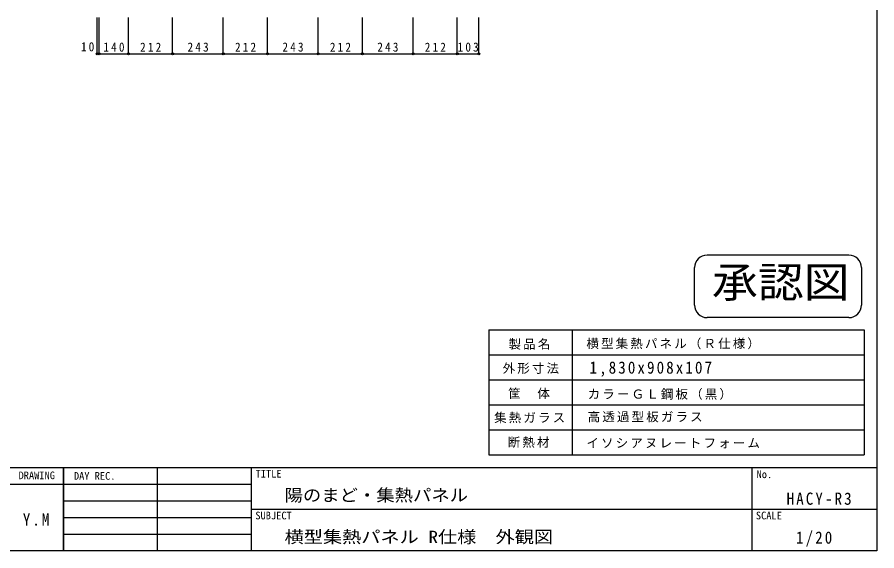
# Model space of a CAD drawing. Units: millimetres at full size, sheet at 1:20. Extents: x -3527 to 4553, y -2654 to 2966.
# Drawn here: x 431 to 4553, y -2654 to -94 of the extents above; entities that cross this region are included whole.
import ezdxf
from ezdxf.enums import TextEntityAlignment as Align

# ---------------------------------------------------------------- set-up
doc = ezdxf.new("R2010")
doc.units = ezdxf.units.MM
doc.header["$LTSCALE"] = 20
doc.header["$PDMODE"] = 32
doc.header["$PDSIZE"] = 10
doc.layers.add('0-0', color=4, linetype='Continuous')
doc.layers.add('F-0', color=7, linetype='Continuous')
doc.styles.add('ＭＳ ゴシック', font='')
doc.styles.get('ＭＳ ゴシック').set_extended_font_data('MS Gothic')

msp = doc.modelspace()

# ---------------------------------------------------------------- linework, layer by layer
at = {"layer": '0-0'}
for p, q in [((814.2, -270.39), (814.2, -95.4)), ((824.2, -270.39), (824.2, -95.4)), ((964.2, -270.39), (964.2, -95.4)), ((1176.2, -270.39), (1176.2, -95.4)), ((1419.2, -270.39), (1419.2, -95.4)), ((1631.2, -270.39), (1631.2, -95.4)), ((1874.2, -270.39), (1874.2, -95.4)), ((2086.2, -270.39), (2086.2, -95.4)), ((2329.2, -270.39), (2329.2, -95.4)), ((2541.2, -270.39), (2541.2, -95.4)), ((2644.2, -270.39), (2644.2, -95.4)), ((814.2, -270.39), (824.2, -270.39)), ((824.2, -270.39), (964.2, -270.39)), ((964.2, -270.39), (1176.2, -270.39)), ((1176.2, -270.39), (1419.2, -270.39)), ((1419.2, -270.39), (1631.2, -270.39)), ((1631.2, -270.39), (1874.2, -270.39)), ((1874.2, -270.39), (2086.2, -270.39)), ((2086.2, -270.39), (2329.2, -270.39)), ((2329.2, -270.39), (2541.2, -270.39)), ((2541.2, -270.39), (2644.2, -270.39))]:
    msp.add_line(p, q, dxfattribs=at)
at = {"layer": '0-0', "color": 5}
for p in [(814.2, -270.39), (824.2, -270.39), (964.2, -270.39), (1176.2, -270.39), (1419.2, -270.39), (1631.2, -270.39), (1874.2, -270.39), (2086.2, -270.39), (2329.2, -270.39), (2541.2, -270.39), (2644.2, -270.39)]:
    msp.add_point(p, dxfattribs=at)
at = {"layer": 'F-0', "color": 5}
for p, q in [((4552.82, 2965.87), (4552.82, -2654.13)), ((-3527.18, -2254.13), (4552.82, -2254.13)), ((4552.82, -2654.13), (-3527.18, -2654.13))]:
    msp.add_line(p, q, dxfattribs=at)
at = {"layer": 'F-0', "color": 6}
for p, q in [((4418.95, -1235.63), (3738.95, -1235.63)), ((3678.95, -1475.63), (3678.95, -1295.63)), ((4478.95, -1295.63), (4478.95, -1475.63)), ((4418.95, -1535.63), (3738.95, -1535.63))]:
    msp.add_line(p, q, dxfattribs=at)
at = {"layer": 'F-0'}
for p, q in [((2692.82, -1594.13), (2692.82, -2194.13)), ((2692.82, -1594.13), (4492.82, -1594.13)), ((3092.82, -1594.13), (3092.82, -2194.13)), ((4492.82, -1594.13), (4492.82, -2194.13)), ((2692.82, -1714.13), (4492.82, -1714.13)), ((2692.82, -1834.13), (4492.82, -1834.13)), ((2692.82, -1954.13), (4492.82, -1954.13)), ((2692.82, -2074.13), (4492.82, -2074.13)), ((2692.82, -2194.13), (4492.82, -2194.13)), ((652.82, -2254.13), (652.82, -2654.13)), ((1102.82, -2254.13), (1102.82, -2654.13))]:
    msp.add_line(p, q, dxfattribs=at)
at = {"layer": 'F-0', "color": 2}
for p, q in [((652.82, -2654.13), (652.82, -2254.13)), ((1552.82, -2254.13), (1552.82, -2654.13)), ((3952.82, -2254.13), (3952.82, -2654.13)), ((-207.18, -2334.13), (652.82, -2334.13)), ((652.82, -2334.13), (1552.82, -2334.13)), ((652.82, -2414.13), (1552.82, -2414.13)), ((1552.82, -2454.13), (4552.82, -2454.13)), ((652.82, -2494.13), (1552.82, -2494.13)), ((652.82, -2574.13), (1552.82, -2574.13))]:
    msp.add_line(p, q, dxfattribs=at)
at = {"layer": 'F-0', "color": 6}
for centre, start, end in [((3738.95, -1295.63), 90, 180), ((4418.95, -1295.63), 0, 90), ((3738.95, -1475.63), 180, 270), ((4418.95, -1475.63), 270, 0)]:
    msp.add_arc(centre, 60, start, end, dxfattribs=at)

# ---------------------------------------------------------------- texts
at = {"layer": '0-0', "color": 7, "attachment_point": 7, "style": 'ＭＳ ゴシック'}
for s, insert, char_height in [('\\T1.36;\\W0.9;10', (736.99, -258.85), 43.99), ('\\T1.38;\\W0.9;140', (844.2, -260.39), 43.99), ('\\T1.38;\\W0.9;212', (1020.2, -260.39), 43.99), ('\\T1.38;\\W0.9;243', (1247.7, -260.39), 43.99), ('\\T1.38;\\W0.9;212', (1475.2, -260.39), 43.99), ('\\T1.38;\\W0.9;243', (1702.7, -260.39), 43.99), ('\\T1.38;\\W0.9;212', (1930.2, -260.39), 43.99), ('\\T1.38;\\W0.9;243', (2157.7, -260.39), 43.99), ('\\T1.38;\\W0.9;212', (2385.2, -260.39), 43.99), ('\\T1.38;\\W0.9;103', (2542.7, -260.39), 43.99), ('\\T1.28;\\W0.9;1,830x908x107\\~', (3175.26, -1819.49), 58.65)]:
    msp.add_mtext(s, dxfattribs=dict(at, insert=insert, char_height=char_height))
at = {"layer": 'F-0', "color": 6, "style": 'ＭＳ ゴシック', "width": 1.1}
msp.add_text('承認図', height=146.6, dxfattribs=at).set_placement((3762.47, -1482.75), align=Align.BOTTOM_LEFT)
at = {"layer": 'F-0', "color": 4, "style": 'ＭＳ ゴシック'}
for s, p in [('TITLE', (1573.86, -2313.71)), ('DRAWING', (437.44, -2321.48)), ('DAY REC.', (702.82, -2324.13)), ('No.', (3976.36, -2316.45)), ('SUBJECT', (1572.82, -2514.13)), ('SCALE', (3972.82, -2514.13))]:
    msp.add_text(s, height=36.66, dxfattribs=at).set_placement(p, align=Align.BOTTOM_LEFT)
at = {"layer": 'F-0', "style": 'ＭＳ ゴシック'}
for s, width, p in [('陽のまど・集熱パネル', 1.1, (1712.82, -2434.13)), ('横型集熱パネル R仕様\u3000外観図', 1.15, (1712.82, -2634.13))]:
    msp.add_text(s, height=58.65, dxfattribs=dict(at, width=width)).set_placement(p, align=Align.BOTTOM_LEFT)
at = {"layer": 'F-0', "attachment_point": 7, "style": 'ＭＳ ゴシック'}
for s, insert, char_height in [('\\T1.17;製品名', (2787, -1689.38), 43.99), ('\\T1.17;横型集熱パネル（Ｒ仕様）', (3160.2, -1687.34), 43.99), ('\\T1.17;外形寸法', (2758.44, -1805.62), 43.99), ('\\T1.17;筐\u3000体', (2784.96, -1925.95), 43.99), ('\\T1.17;カラーＧＬ鋼板（黒）', (3166.32, -1930.03), 43.99), ('\\T1.17;集熱ガラス', (2717.66, -2042.19), 43.99), ('\\T1.17;高透過型板ガラス', (3166.32, -2038.11), 43.99), ('\\T1.17;断熱材', (2782.92, -2160.47), 43.99), ('\\T1.17;イソシアヌレートフォーム', (3160.2, -2162.51), 43.99), ('\\T1.28;\\W0.9;HACY-R3', (4120.32, -2434.13), 58.65), ('\\T1.27;\\W0.9;Y.M', (457.82, -2534.13), 58.65), ('\\T1.28;\\W0.9;1/20', (4165.32, -2634.13), 58.65)]:
    msp.add_mtext(s, dxfattribs=dict(at, insert=insert, char_height=char_height))

doc.saveas('drawing.dxf')
